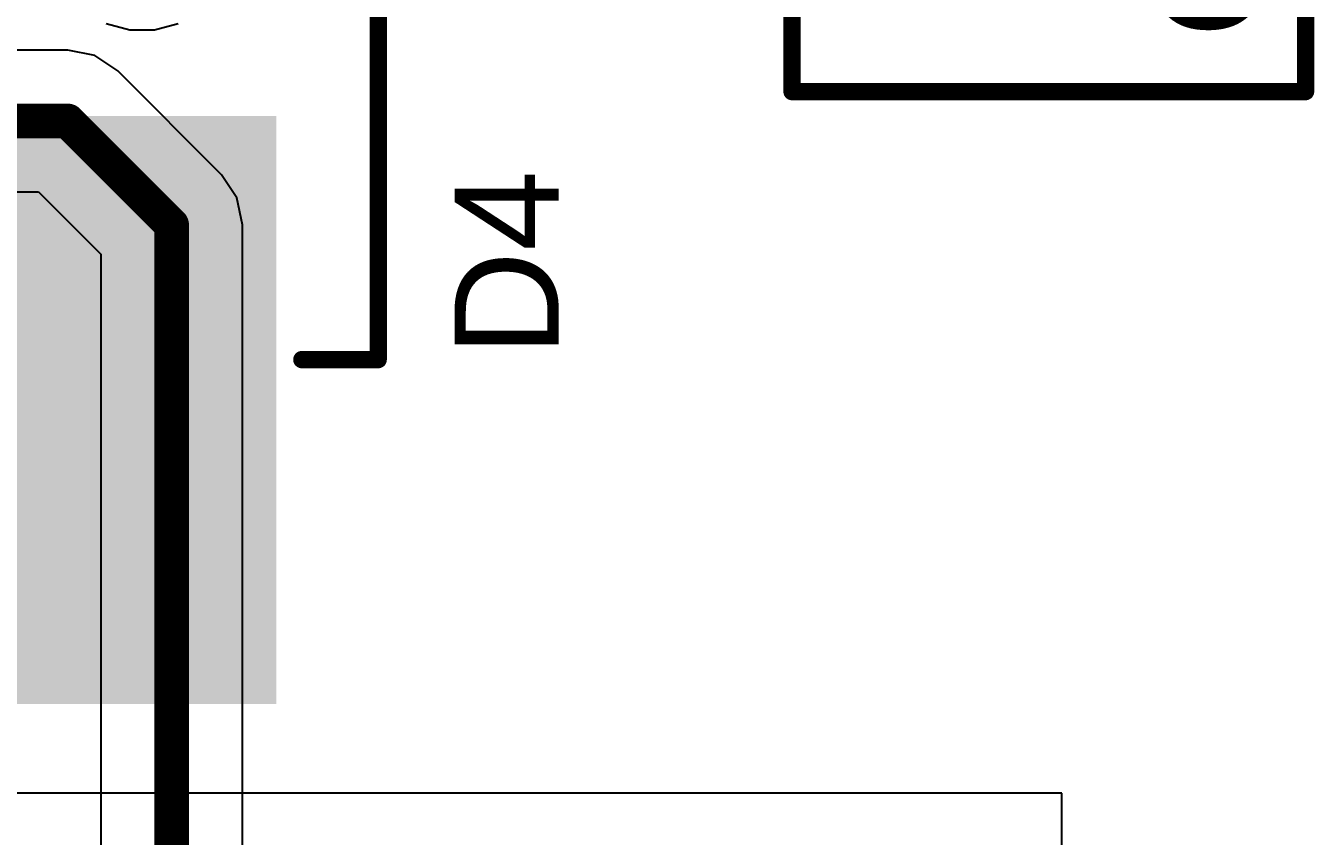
# Model space of a CAD drawing. Header units: inches. Extents: x -17.5 to 14.7, y -6.2 to 5.9.
# Drawn here: x 0.0664 to 0.4378, y 2.5166 to 2.7502 of the extents above; entities that cross this region are included whole.
import ezdxf

# ---------------------------------------------------------------- set-up
doc = ezdxf.new("R2010")
doc.units = ezdxf.units.IN
doc.header["$MEASUREMENT"] = 0
for name, color, linetype in [('Bottom Layer', 5, 'Continuous'), ('Power Layer', 16, 'Continuous'), ('Top Layer', 1, 'Continuous'), ('Top Overlay', 2, 'Continuous'), ('Top Paste', 8, 'Continuous'), ('Top Solder', 216, 'Continuous')]:
    doc.layers.add(name, color=color, linetype=linetype)
doc.styles.add('Arial', font='', dxfattribs={"height": 0.2})
doc.styles.get('Arial').set_extended_font_data('Arial')

# ---------------------------------------------------------------- blocks, each defined once
blk = doc.blocks.new('SMC_161')
at = {"layer": 'Top Layer'}
for points in [[(-0.23622, 0.08465), (-0.0748, 0.08465), (-0.0748, -0.08465), (-0.23622, -0.08465)], [(0.0748, 0.08465), (0.23622, 0.08465), (0.23622, -0.08465), (0.0748, -0.08465)]]:
    blk.add_hatch(color=1, dxfattribs=at).paths.add_polyline_path(points)
at = {"layer": 'Top Overlay'}
for points in [[(-0.285, 0.088), (-0.14, 0.088), (-0.14, 0.12), (-0.285, 0.12)], [(-0.285, -0.089), (-0.24, -0.089), (-0.24, 0.089), (-0.285, 0.089)], [(-0.285, -0.12), (-0.14, -0.12), (-0.14, -0.088), (-0.285, -0.088)]]:
    blk.add_hatch(color=2, dxfattribs=at).paths.add_polyline_path(points)
at = {"layer": 'Top Paste'}
for points in [[(-0.23622, 0.08465), (-0.0748, 0.08465), (-0.0748, -0.08465), (-0.23622, -0.08465)], [(0.0748, 0.08465), (0.23622, 0.08465), (0.23622, -0.08465), (0.0748, -0.08465)]]:
    blk.add_hatch(color=8, dxfattribs=at).paths.add_polyline_path(points)
at = {"layer": 'Top Solder'}
for points in [[(-0.24022, 0.08865), (-0.0708, 0.08865), (-0.0708, -0.08865), (-0.24022, -0.08865)], [(0.0708, 0.08865), (0.24022, 0.08865), (0.24022, -0.08865), (0.0708, -0.08865)]]:
    blk.add_hatch(color=216, dxfattribs=at).paths.add_polyline_path(points)
at = {"layer": 'Top Overlay'}
for points in [[(0.141, 0.118, 0.005, 0.005, 0), (-0.14, 0.118, 0.005, 0.005, 0)], [(-0.14, 0.096, 0.005, 0.005, 0), (-0.14, 0.118, 0.005, 0.005, 0)], [(0.141, 0.096, 0.005, 0.005, 0), (0.141, 0.118, 0.005, 0.005, 0)], [(-0.14, -0.118, 0.005, 0.005, 0), (-0.14, -0.096, 0.005, 0.005, 0)], [(0.141, -0.118, 0.005, 0.005, 0), (0.141, -0.096, 0.005, 0.005, 0)], [(0.141, -0.118, 0.005, 0.005, 0), (-0.14, -0.118, 0.005, 0.005, 0)]]:
    blk.add_lwpolyline(points, format="xyseb", dxfattribs=at)
for points in [[(-0.14125, 0.118, 0.0025, 0.0025, 1), (-0.13875, 0.118, 0.0025, 0.0025, 1)], [(-0.14125, 0.118, 0.0025, 0.0025, 1), (-0.13875, 0.118, 0.0025, 0.0025, 1)], [(0.13975, 0.118, 0.0025, 0.0025, 1), (0.14225, 0.118, 0.0025, 0.0025, 1)], [(0.13975, 0.118, 0.0025, 0.0025, 1), (0.14225, 0.118, 0.0025, 0.0025, 1)], [(-0.14125, 0.096, 0.0025, 0.0025, 1), (-0.13875, 0.096, 0.0025, 0.0025, 1)], [(0.13975, 0.096, 0.0025, 0.0025, 1), (0.14225, 0.096, 0.0025, 0.0025, 1)], [(-0.14125, -0.096, 0.0025, 0.0025, 1), (-0.13875, -0.096, 0.0025, 0.0025, 1)], [(0.13975, -0.096, 0.0025, 0.0025, 1), (0.14225, -0.096, 0.0025, 0.0025, 1)], [(-0.14125, -0.118, 0.0025, 0.0025, 1), (-0.13875, -0.118, 0.0025, 0.0025, 1)], [(-0.14125, -0.118, 0.0025, 0.0025, 1), (-0.13875, -0.118, 0.0025, 0.0025, 1)], [(0.13975, -0.118, 0.0025, 0.0025, 1), (0.14225, -0.118, 0.0025, 0.0025, 1)], [(0.13975, -0.118, 0.0025, 0.0025, 1), (0.14225, -0.118, 0.0025, 0.0025, 1)]]:
    blk.add_lwpolyline(points, format="xyseb", close=True, dxfattribs=at)

msp = doc.modelspace()

# ---------------------------------------------------------------- linework, layer by layer
at = {"layer": 'Bottom Layer'}
for p, q in [((0.07852, 2.74318), (-0.81098, 2.74318)), ((0.08633, 2.74163), (0.07852, 2.74318)), ((0.09294, 2.73721), (0.08633, 2.74163)), ((0.12289, 2.70726), (0.09294, 2.73721)), ((0.12731, 2.70065), (0.12289, 2.70726)), ((0.01668, 2.7024), (0.07008, 2.7024)), ((0.07008, 2.7024), (0.08808, 2.6844)), ((0.12886, 2.69284), (0.12731, 2.70065)), ((0.12886, 2.45492), (0.12886, 2.69284)), ((0.08808, 2.6844), (0.08808, 2.45492))]:
    msp.add_line(p, q, dxfattribs=at)
for points in [[(-0.8285, 2.72279, 0.01, 0.01, 0), (0.07852, 2.72279, 0.01, 0.01, 0)], [(0.07852, 2.72279, 0.01, 0.01, 0), (0.10847, 2.69284, 0.01, 0.01, 0)], [(0.10847, 2.43739, 0.01, 0.01, 0), (0.10847, 2.69284, 0.01, 0.01, 0)]]:
    msp.add_lwpolyline(points, format="xyseb", dxfattribs=at)
for points in [[(0.07602, 2.72279, 0.005, 0.005, 1), (0.08102, 2.72279, 0.005, 0.005, 1)], [(0.07602, 2.72279, 0.005, 0.005, 1), (0.08102, 2.72279, 0.005, 0.005, 1)], [(0.10597, 2.69284, 0.005, 0.005, 1), (0.11097, 2.69284, 0.005, 0.005, 1)], [(0.10597, 2.69284, 0.005, 0.005, 1), (0.11097, 2.69284, 0.005, 0.005, 1)]]:
    msp.add_lwpolyline(points, format="xyseb", close=True, dxfattribs=at)
at = {"layer": 'Power Layer'}
for p, q in [((0.08965, 2.75086), (0.09647, 2.74903)), ((0.09647, 2.74903), (0.10353, 2.74903)), ((0.10353, 2.74903), (0.11035, 2.75086)), ((0.365, 2.52904), (-0.29143, 2.52904)), ((0.365, 2.51375), (0.365, 2.52904))]:
    msp.add_line(p, q, dxfattribs=at)
at = {"layer": 'Top Overlay'}
for points in [[(0.28728, 2.73125, 0.005, 0.005, 0), (0.28728, 2.84142, 0.005, 0.005, 0)], [(0.43528, 2.73125, 0.005, 0.005, 0), (0.43528, 2.84142, 0.005, 0.005, 0)], [(0.28728, 2.73125, 0.005, 0.005, 0), (0.43528, 2.73125, 0.005, 0.005, 0)]]:
    msp.add_lwpolyline(points, format="xyseb", dxfattribs=at)
for points in [[(0.28603, 2.73125, 0.0025, 0.0025, 1), (0.28853, 2.73125, 0.0025, 0.0025, 1)], [(0.28603, 2.73125, 0.0025, 0.0025, 1), (0.28853, 2.73125, 0.0025, 0.0025, 1)], [(0.43403, 2.73125, 0.0025, 0.0025, 1), (0.43653, 2.73125, 0.0025, 0.0025, 1)], [(0.43403, 2.73125, 0.0025, 0.0025, 1), (0.43653, 2.73125, 0.0025, 0.0025, 1)]]:
    msp.add_lwpolyline(points, format="xyseb", close=True, dxfattribs=at)

# ---------------------------------------------------------------- block references
at = {"rotation": 270}
msp.add_blockref('SMC_161', (0.05, 2.795), dxfattribs=at)

# ---------------------------------------------------------------- texts
at = {"layer": 'Top Overlay', "style": 'Arial'}
for s, p in [('C12', (0.42227, 2.74681)), ('D4', (0.22, 2.65501))]:
    msp.add_text(s, height=0.03, rotation=90, dxfattribs=at).set_placement(p)

doc.saveas('drawing.dxf')
